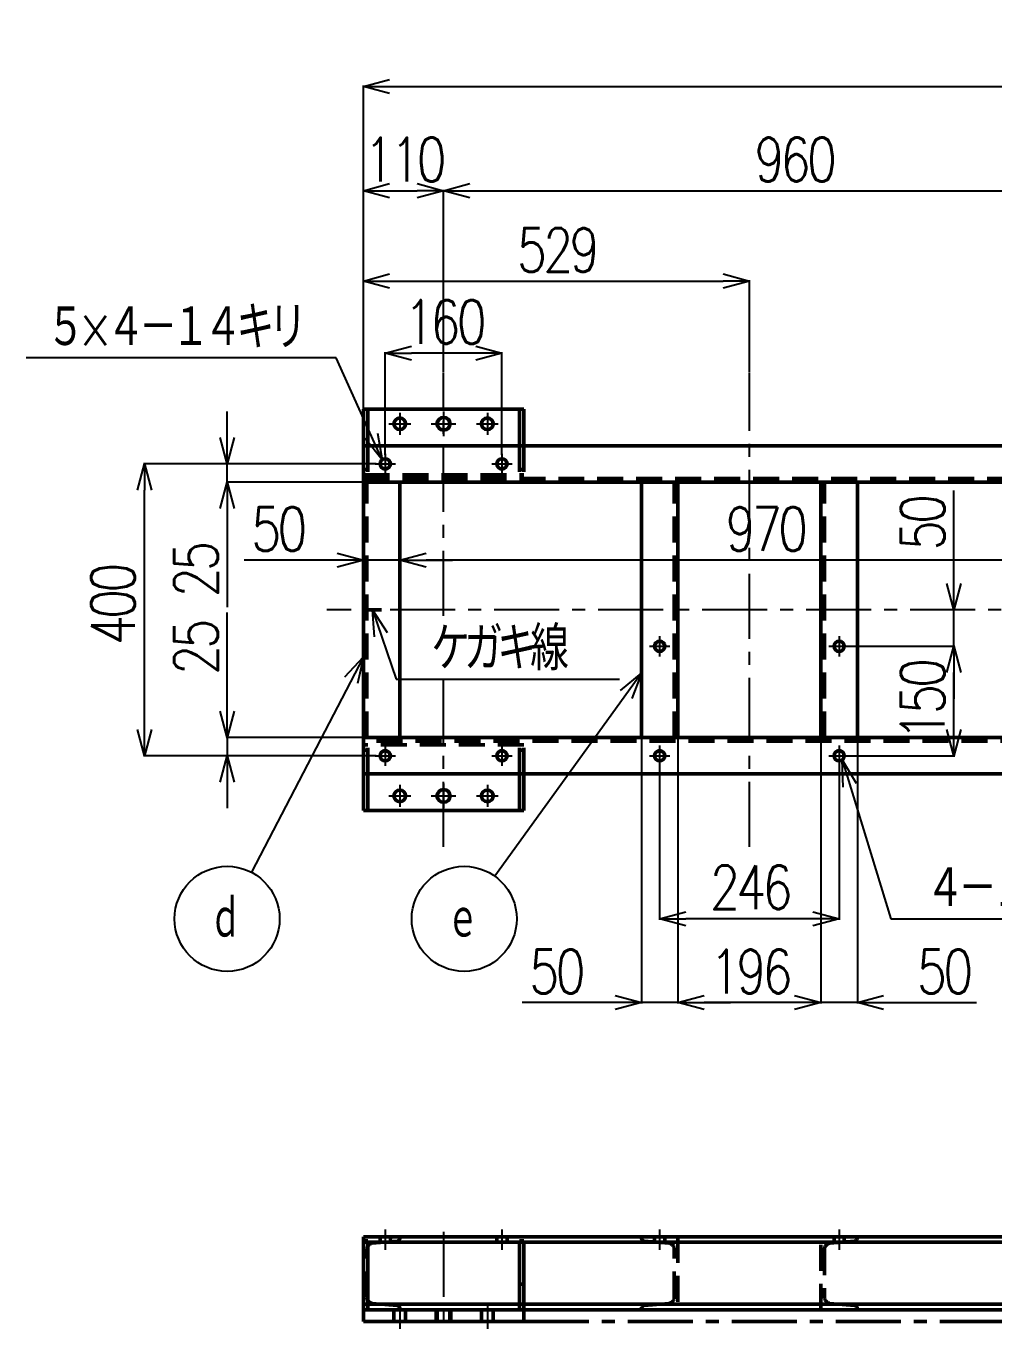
# Model space of a CAD drawing. Header units: millimetres. Extents: x -573 to 4524, y -3146 to 1775.
# Drawn here: x -462 to 864, y -17 to 1775 of the extents above; entities that cross this region are included whole.
import ezdxf

# ---------------------------------------------------------------- set-up
doc = ezdxf.new("R2010")
doc.units = ezdxf.units.MM
doc.header["$LTSCALE"] = 2.806299
doc.linetypes.add('CENTER', pattern=[50.8, 31.75, -6.35, 6.35, -6.35])
doc.linetypes.add('DASHED', pattern=[19.05, 12.7, -6.35])
doc.layers.add('NoLayerName_001', color=7, linetype='Continuous')
doc.styles.get("Standard").update_dxf_attribs({"font": 'txt', "bigfont": 'extfont2'})
doc.dimstyles.get("Standard").update_dxf_attribs({"dimtxt": 2.5, "dimasz": 2.5, "dimexe": 1.25, "dimexo": 0.625, "dimtad": 1, "dimdec": 3, "dimzin": 0, "dimdsep": 46, "dimtxsty": 'Standard', "dimcen": 2.5, "dimadec": 0, "dimazin": 0, "dimtfac": 0.75, "dimtdec": 3, "dimtmove": 0, "dimatfit": 3, "dimfxl": 1, "dimarcsym": 0})

# ---------------------------------------------------------------- blocks, each defined once
blk = doc.blocks.new('JZB_0022')
at = {"layer": 'NoLayerName_001', "color": 7, "linetype": 'Continuous', "lineweight": 50}
for p, q in [((0, 0), (0, 94.5)), ((6, 94.5), (0, 94.5)), ((6, 0), (6, 94.5)), ((6, 35), (0, 35))]:
    blk.add_line(p, q, dxfattribs=at)
blk = doc.blocks.new('JZB_0023')
at = {"layer": 'NoLayerName_001', "color": 7, "linetype": 'Continuous', "lineweight": 50}
for p, q in [((0, 94.5), (0, 0)), ((6, 94.5), (0, 94.5)), ((6, 94.5), (6, 0)), ((6, 35), (0, 35))]:
    blk.add_line(p, q, dxfattribs=at)
blk = doc.blocks.new('JZB_0024')
at = {"layer": 'NoLayerName_001', "color": 7, "linetype": 'Continuous', "lineweight": 50}
for p, q in [((0, 0), (0, 16)), ((0, 0), (220, 0)), ((220, 0), (220, 16))]:
    blk.add_line(p, q, dxfattribs=at)
blk = doc.blocks.new('JZB_0026')
at = {"layer": 'NoLayerName_001', "color": 7, "linetype": 'Continuous', "lineweight": 50}
for p, q in [((0, 100), (0, 94.5)), ((4170, 100), (0, 100)), ((214, 92.5), (6, 92.5)), ((220, 92.5), (960, 92.5)), ((4170, 0), (0, 0)), ((214, 7.5), (6, 7.5)), ((220, 7.5), (960, 7.5))]:
    blk.add_line(p, q, dxfattribs=at)
at = {"layer": 'NoLayerName_001', "color": 3, "linetype": 'DASHED', "lineweight": 50}
for p, q in [((6, 92.5), (0, 92.5)), ((214, 92.5), (220, 92.5)), ((6, 7.5), (0, 7.5)), ((214, 7.5), (220, 7.5))]:
    blk.add_line(p, q, dxfattribs=at)
blk = doc.blocks.new('JZB_0027')
at = {"layer": 'NoLayerName_001', "color": 4, "linetype": 'CENTER', "lineweight": 25}
blk.add_line((10, 140), (10, 0), dxfattribs=at)
at = {"layer": 'NoLayerName_001', "color": 3, "linetype": 'DASHED', "lineweight": 50}
for p, q in [((0, 33), (0, 17)), ((1.35, 17), (1.35, 33)), ((18.65, 17), (18.65, 33)), ((20, 17), (20, 33))]:
    blk.add_line(p, q, dxfattribs=at)
blk = doc.blocks.new('JZB_0028')
at = {"layer": 'NoLayerName_001', "color": 4, "linetype": 'CENTER', "lineweight": 25}
blk.add_line((8, 36), (8, 0), dxfattribs=at)
at = {"layer": 'NoLayerName_001', "color": 3, "linetype": 'DASHED', "lineweight": 50}
for p, q in [((0, 26), (0, 10)), ((16, 10), (16, 26))]:
    blk.add_line(p, q, dxfattribs=at)
blk = doc.blocks.new('JZB_0029')
at = {"layer": 'NoLayerName_001', "color": 4, "linetype": 'CENTER', "lineweight": 25}
blk.add_line((7, 27.7), (7, 0), dxfattribs=at)
at = {"layer": 'NoLayerName_001', "color": 3, "linetype": 'DASHED', "lineweight": 50}
for p, q in [((0, 17.7), (0, 10.2)), ((14, 10.2), (14, 17.7))]:
    blk.add_line(p, q, dxfattribs=at)
blk = doc.blocks.new('JZB_0030')
at = {"layer": 'NoLayerName_001', "color": 4, "linetype": 'CENTER', "lineweight": 25}
blk.add_line((7, 27.7), (7, 0), dxfattribs=at)
at = {"layer": 'NoLayerName_001', "color": 3, "linetype": 'DASHED', "lineweight": 50}
for p, q in [((0, 17.7), (0, 10.2)), ((14, 10.2), (14, 17.7))]:
    blk.add_line(p, q, dxfattribs=at)
blk = doc.blocks.new('JZB_0039')
at = {"layer": 'NoLayerName_001', "color": 4, "linetype": 'CENTER', "lineweight": 25}
blk.add_line((7, 27.7), (7, 0), dxfattribs=at)
at = {"layer": 'NoLayerName_001', "color": 3, "linetype": 'DASHED', "lineweight": 50}
for p, q in [((0, 17.7), (0, 10.2)), ((14, 10.2), (14, 17.7))]:
    blk.add_line(p, q, dxfattribs=at)
blk = doc.blocks.new('JZB_0040')
at = {"layer": 'NoLayerName_001', "color": 4, "linetype": 'CENTER', "lineweight": 25}
blk.add_line((7, 27.7), (7, 0), dxfattribs=at)
at = {"layer": 'NoLayerName_001', "color": 3, "linetype": 'DASHED', "lineweight": 50}
for p, q in [((0, 17.7), (0, 10.2)), ((14, 10.2), (14, 17.7))]:
    blk.add_line(p, q, dxfattribs=at)
blk = doc.blocks.new('JZB_0041')
at = {"layer": 'NoLayerName_001', "color": 4, "linetype": 'CENTER', "lineweight": 25}
blk.add_line((8, 36), (8, 0), dxfattribs=at)
at = {"layer": 'NoLayerName_001', "color": 3, "linetype": 'DASHED', "lineweight": 50}
for p, q in [((0, 10), (0, 26)), ((16, 26), (16, 10))]:
    blk.add_line(p, q, dxfattribs=at)
blk = doc.blocks.new('JZB_0054')
at = {"layer": 'NoLayerName_001', "color": 3, "linetype": 'DASHED', "lineweight": 50}
for p, q in [((7.3, 91.2), (41.3, 94.1)), ((45, 98.1), (45, 100)), ((0, 16.8), (0, 83.2)), ((41.3, 5.9), (7.3, 8.8)), ((45, 0), (45, 1.9))]:
    blk.add_line(p, q, dxfattribs=at)
for centre, radius, start, end in [((8, 83.2), 8, 95, 180), ((41, 98.1), 4, 275, 0), ((8, 16.8), 8, 180, 265), ((41, 1.9), 4, 0, 85)]:
    blk.add_arc(centre, radius, start, end, dxfattribs=at)
blk = doc.blocks.new('JZB_0055')
at = {"layer": 'NoLayerName_001', "color": 3, "linetype": 'DASHED', "lineweight": 50}
for p, q in [((0, 98.1), (0, 100)), ((37.7, 91.2), (3.7, 94.1)), ((50, 100), (50, 0)), ((45, 16.8), (45, 83.2)), ((0, 0), (0, 1.9)), ((3.7, 5.9), (37.7, 8.8))]:
    blk.add_line(p, q, dxfattribs=at)
for centre, radius, start, end in [((4, 98.1), 4, 180, 265), ((37, 83.2), 8, 0, 85), ((4, 1.9), 4, 95, 180), ((37, 16.8), 8, 275, 0)]:
    blk.add_arc(centre, radius, start, end, dxfattribs=at)
blk = doc.blocks.new('JZB_0056')
at = {"layer": 'NoLayerName_001', "color": 3, "linetype": 'DASHED', "lineweight": 50}
for p, q in [((0, 0), (0, 100)), ((46.3, 94.1), (12.3, 91.2)), ((50, 100), (50, 98.1)), ((5, 83.2), (5, 16.8)), ((12.3, 8.8), (46.3, 5.9)), ((50, 1.9), (50, 0))]:
    blk.add_line(p, q, dxfattribs=at)
for centre, radius, start, end in [((13, 83.2), 8, 95, 180), ((46, 98.1), 4, 275, 0), ((13, 16.8), 8, 180, 265), ((46, 1.9), 4, 0, 85)]:
    blk.add_arc(centre, radius, start, end, dxfattribs=at)
blk = doc.blocks.new('_OPEN30')
at = {"color": 0, "linetype": 'ByBlock', "lineweight": -2}
for p, q in [((-1, 0.267949), (0, 0)), ((0, 0), (-1, -0.267949)), ((0, 0), (-1, 0))]:
    blk.add_line(p, q, dxfattribs=at)
blk = doc.blocks.new('*D186')
at = {"layer": 'Defpoints', "color": 0}
for p in [(406.2, 763.4), (652.2, 763.4), (406.2, 551.8)]:
    blk.add_point(p, dxfattribs=at)
at = {"layer": 'NoLayerName_001', "color": 0, "linetype": 'Continuous', "lineweight": 25}
for p, q in [((406.2, 762.8), (406.2, 550.6)), ((652.2, 762.8), (652.2, 550.6)), ((616.2, 551.8), (442.2, 551.8))]:
    blk.add_line(p, q, dxfattribs=at)
at = {"layer": 'NoLayerName_001', "color": 0, "lineweight": 25, "xscale": 36, "yscale": 36, "zscale": 36, "rotation": 180}
blk.add_blockref('_OPEN30', (406.2, 551.8), dxfattribs=at)
at = {"layer": 'NoLayerName_001', "color": 0, "lineweight": 25, "xscale": 36, "yscale": 36, "zscale": 36}
blk.add_blockref('_OPEN30', (652.2, 551.8), dxfattribs=at)
at = {"layer": 'NoLayerName_001', "color": 2, "lineweight": 50, "insert": (529.2, 595.1), "char_height": 60, "attachment_point": 5}
blk.add_mtext('\\W0.800000;\\T0.875000;246', dxfattribs=at)
blk = doc.blocks.new('*D187')
at = {"layer": 'Defpoints', "color": 0}
for p in [(627.2, 800.4), (677.2, 800.4), (627.2, 437)]:
    blk.add_point(p, dxfattribs=at)
at = {"layer": 'NoLayerName_001', "color": 0, "linetype": 'Continuous', "lineweight": 25}
for p, q in [((627.2, 799.8), (627.2, 435.8)), ((677.2, 799.8), (677.2, 435.8)), ((591.2, 437), (555.2, 437)), ((677.2, 437), (627.2, 437)), ((677.2, 437), (840.6, 437)), ((713.2, 437), (749.2, 437))]:
    blk.add_line(p, q, dxfattribs=at)
at = {"layer": 'NoLayerName_001', "color": 0, "lineweight": 25, "xscale": 36, "yscale": 36, "zscale": 36}
blk.add_blockref('_OPEN30', (627.2, 437), dxfattribs=at)
at = {"layer": 'NoLayerName_001', "color": 0, "lineweight": 25, "xscale": 36, "yscale": 36, "zscale": 36, "rotation": 180}
blk.add_blockref('_OPEN30', (677.2, 437), dxfattribs=at)
at = {"layer": 'NoLayerName_001', "color": 2, "lineweight": 50, "insert": (794.9, 479.7), "char_height": 60, "attachment_point": 5}
blk.add_mtext('\\W0.800000;\\T0.875000;50', dxfattribs=at)
blk = doc.blocks.new('*D188')
at = {"layer": 'Defpoints', "color": 0}
for p in [(381.2, 800.4), (431.2, 800.4), (381.2, 437)]:
    blk.add_point(p, dxfattribs=at)
at = {"layer": 'NoLayerName_001', "color": 0, "linetype": 'Continuous', "lineweight": 25}
for p, q in [((381.2, 799.8), (381.2, 435.8)), ((431.2, 799.8), (431.2, 435.8)), ((381.2, 437), (217.8, 437)), ((345.2, 437), (309.2, 437)), ((431.2, 437), (381.2, 437)), ((467.2, 437), (503.2, 437))]:
    blk.add_line(p, q, dxfattribs=at)
at = {"layer": 'NoLayerName_001', "color": 0, "lineweight": 25, "xscale": 36, "yscale": 36, "zscale": 36}
blk.add_blockref('_OPEN30', (381.2, 437), dxfattribs=at)
at = {"layer": 'NoLayerName_001', "color": 0, "lineweight": 25, "xscale": 36, "yscale": 36, "zscale": 36, "rotation": 180}
blk.add_blockref('_OPEN30', (431.2, 437), dxfattribs=at)
at = {"layer": 'NoLayerName_001', "color": 2, "lineweight": 50, "insert": (263.5, 479.7), "char_height": 60, "attachment_point": 5}
blk.add_mtext('\\W0.800000;\\T0.875000;50', dxfattribs=at)
blk = doc.blocks.new('*D189')
at = {"layer": 'Defpoints', "color": 0}
for p in [(431.2, 800.4), (627.2, 800.4), (431.2, 437)]:
    blk.add_point(p, dxfattribs=at)
at = {"layer": 'NoLayerName_001', "color": 0, "linetype": 'Continuous', "lineweight": 25}
for p, q in [((431.2, 799.8), (431.2, 435.8)), ((627.2, 799.8), (627.2, 435.8)), ((591.2, 437), (467.2, 437))]:
    blk.add_line(p, q, dxfattribs=at)
at = {"layer": 'NoLayerName_001', "color": 0, "lineweight": 25, "xscale": 36, "yscale": 36, "zscale": 36, "rotation": 180}
blk.add_blockref('_OPEN30', (431.2, 437), dxfattribs=at)
at = {"layer": 'NoLayerName_001', "color": 0, "lineweight": 25, "xscale": 36, "yscale": 36, "zscale": 36}
blk.add_blockref('_OPEN30', (627.2, 437), dxfattribs=at)
at = {"layer": 'NoLayerName_001', "color": 2, "lineweight": 50, "insert": (529.2, 479.7), "char_height": 60, "attachment_point": 5}
blk.add_mtext('\\W0.800000;\\T0.875000;196', dxfattribs=at)
blk = doc.blocks.new('*D190')
at = {"layer": 'Defpoints', "color": 0}
for p in [(-300, 1175.4), (18, 1175.4), (18, 775.4)]:
    blk.add_point(p, dxfattribs=at)
at = {"layer": 'NoLayerName_001', "color": 0, "linetype": 'Continuous', "lineweight": 25}
for p, q in [((17.4, 1175.4), (-301.2, 1175.4)), ((-300, 811.4), (-300, 1139.4)), ((17.4, 775.4), (-301.2, 775.4))]:
    blk.add_line(p, q, dxfattribs=at)
at = {"layer": 'NoLayerName_001', "color": 0, "lineweight": 25, "xscale": 36, "yscale": 36, "zscale": 36}
for p, rotation in [((-300, 1175.4), 90), ((-300, 775.4), 270)]:
    blk.add_blockref('_OPEN30', p, dxfattribs=dict(at, rotation=rotation))
at = {"layer": 'NoLayerName_001', "color": 2, "lineweight": 50, "insert": (-343.3, 981), "char_height": 60, "attachment_point": 5, "rotation": 90}
blk.add_mtext('\\W0.800000;\\T0.875000;400', dxfattribs=at)
blk = doc.blocks.new('*D191')
at = {"layer": 'Defpoints', "color": 0}
for p in [(-186.8, 1175.4), (18, 1175.4), (0, 1150.4)]:
    blk.add_point(p, dxfattribs=at)
at = {"layer": 'NoLayerName_001', "color": 0, "linetype": 'Continuous', "lineweight": 25}
for p, q in [((-186.8, 1211.4), (-186.8, 1247.4)), ((17.4, 1175.4), (-188, 1175.4)), ((-186.8, 1150.4), (-186.8, 1175.4)), ((-0.6, 1150.4), (-188, 1150.4)), ((-186.8, 1150.4), (-186.8, 979)), ((-186.8, 1114.4), (-186.8, 1078.4))]:
    blk.add_line(p, q, dxfattribs=at)
at = {"layer": 'NoLayerName_001', "color": 0, "lineweight": 25, "xscale": 36, "yscale": 36, "zscale": 36}
for p, rotation in [((-186.8, 1175.4), 270), ((-186.8, 1150.4), 90)]:
    blk.add_blockref('_OPEN30', p, dxfattribs=dict(at, rotation=rotation))
at = {"layer": 'NoLayerName_001', "color": 2, "lineweight": 50, "insert": (-229.4, 1028.7), "char_height": 60, "attachment_point": 5, "rotation": 90}
blk.add_mtext('\\W0.800000;\\T0.875000;25', dxfattribs=at)
blk = doc.blocks.new('*D192')
at = {"layer": 'Defpoints', "color": 0}
for p in [(0, 800.4), (-186.8, 775.4), (18, 775.4)]:
    blk.add_point(p, dxfattribs=at)
at = {"layer": 'NoLayerName_001', "color": 0, "linetype": 'Continuous', "lineweight": 25}
for p, q in [((-186.8, 800.4), (-186.8, 971.8)), ((-186.8, 836.4), (-186.8, 872.4)), ((-0.6, 800.4), (-188, 800.4)), ((-186.8, 800.4), (-186.8, 775.4)), ((17.4, 775.4), (-188, 775.4)), ((-186.8, 739.4), (-186.8, 703.4))]:
    blk.add_line(p, q, dxfattribs=at)
at = {"layer": 'NoLayerName_001', "color": 0, "lineweight": 25, "xscale": 36, "yscale": 36, "zscale": 36}
for p, rotation in [((-186.8, 800.4), 270), ((-186.8, 775.4), 90)]:
    blk.add_blockref('_OPEN30', p, dxfattribs=dict(at, rotation=rotation))
at = {"layer": 'NoLayerName_001', "color": 2, "lineweight": 50, "insert": (-229.4, 922.1), "char_height": 60, "attachment_point": 5, "rotation": 90}
blk.add_mtext('\\W0.800000;\\T0.875000;25', dxfattribs=at)
blk = doc.blocks.new('*D193')
at = {"layer": 'Defpoints', "color": 0}
for p in [(529.2, 1426.1), (529.2, 1300.4), (0, 1250.4)]:
    blk.add_point(p, dxfattribs=at)
at = {"layer": 'NoLayerName_001', "color": 0, "linetype": 'Continuous', "lineweight": 25}
for p, q in [((0, 1251), (0, 1427.3)), ((36, 1426.1), (493.2, 1426.1)), ((529.2, 1301), (529.2, 1427.3))]:
    blk.add_line(p, q, dxfattribs=at)
at = {"layer": 'NoLayerName_001', "color": 0, "lineweight": 25, "xscale": 36, "yscale": 36, "zscale": 36, "rotation": 180}
blk.add_blockref('_OPEN30', (0, 1426.1), dxfattribs=at)
at = {"layer": 'NoLayerName_001', "color": 0, "lineweight": 25, "xscale": 36, "yscale": 36, "zscale": 36}
blk.add_blockref('_OPEN30', (529.2, 1426.1), dxfattribs=at)
at = {"layer": 'NoLayerName_001', "color": 2, "lineweight": 50, "insert": (264.6, 1468.7), "char_height": 60, "attachment_point": 5}
blk.add_mtext('\\W0.800000;\\T0.875000;529', dxfattribs=at)
blk = doc.blocks.new('*D199')
at = {"layer": 'Defpoints', "color": 0}
for p in [(664.2, 925.4), (809.5, 925.4), (664.2, 775.4)]:
    blk.add_point(p, dxfattribs=at)
at = {"layer": 'NoLayerName_001', "color": 0, "linetype": 'Continuous', "lineweight": 25}
for p, q in [((664.8, 925.4), (810.7, 925.4)), ((809.5, 811.4), (809.5, 889.4)), ((664.8, 775.4), (810.7, 775.4))]:
    blk.add_line(p, q, dxfattribs=at)
at = {"layer": 'NoLayerName_001', "color": 0, "lineweight": 25, "xscale": 36, "yscale": 36, "zscale": 36}
for p, rotation in [((809.5, 925.4), 90), ((809.5, 775.4), 270)]:
    blk.add_blockref('_OPEN30', p, dxfattribs=dict(at, rotation=rotation))
at = {"layer": 'NoLayerName_001', "color": 2, "lineweight": 50, "insert": (766.8, 850.4), "char_height": 60, "attachment_point": 5, "rotation": 90}
blk.add_mtext('\\W0.800000;\\T0.875000;150', dxfattribs=at)
blk = doc.blocks.new('*D200')
at = {"layer": 'Defpoints', "color": 0}
for p in [(30, 1327.3), (30, 1187.4), (190, 1187.4)]:
    blk.add_point(p, dxfattribs=at)
at = {"layer": 'NoLayerName_001', "color": 0, "linetype": 'Continuous', "lineweight": 25}
for p, q in [((30, 1188), (30, 1328.5)), ((154, 1327.3), (66, 1327.3)), ((190, 1188), (190, 1328.5))]:
    blk.add_line(p, q, dxfattribs=at)
at = {"layer": 'NoLayerName_001', "color": 0, "lineweight": 25, "xscale": 36, "yscale": 36, "zscale": 36, "rotation": 180}
blk.add_blockref('_OPEN30', (30, 1327.3), dxfattribs=at)
at = {"layer": 'NoLayerName_001', "color": 0, "lineweight": 25, "xscale": 36, "yscale": 36, "zscale": 36}
blk.add_blockref('_OPEN30', (190, 1327.3), dxfattribs=at)
at = {"layer": 'NoLayerName_001', "color": 2, "lineweight": 50, "insert": (110, 1369.9), "char_height": 60, "attachment_point": 5}
blk.add_mtext('\\W0.800000;\\T0.875000;160', dxfattribs=at)
blk = doc.blocks.new('*D201')
at = {"layer": 'Defpoints', "color": 0}
for p in [(1070, 1549.9), (110, 1300.4), (1070, 1300.4)]:
    blk.add_point(p, dxfattribs=at)
at = {"layer": 'NoLayerName_001', "color": 0, "linetype": 'Continuous', "lineweight": 25}
for p, q in [((110, 1301), (110, 1551.2)), ((146, 1549.9), (1034, 1549.9)), ((1070, 1301), (1070, 1551.2))]:
    blk.add_line(p, q, dxfattribs=at)
at = {"layer": 'NoLayerName_001', "color": 0, "lineweight": 25, "xscale": 36, "yscale": 36, "zscale": 36, "rotation": 180}
blk.add_blockref('_OPEN30', (110, 1549.9), dxfattribs=at)
at = {"layer": 'NoLayerName_001', "color": 0, "lineweight": 25, "xscale": 36, "yscale": 36, "zscale": 36}
blk.add_blockref('_OPEN30', (1070, 1549.9), dxfattribs=at)
at = {"layer": 'NoLayerName_001', "color": 2, "lineweight": 50, "insert": (590, 1592.6), "char_height": 60, "attachment_point": 5}
blk.add_mtext('\\W0.800000;\\T0.875000;960', dxfattribs=at)
blk = doc.blocks.new('*D202')
at = {"layer": 'Defpoints', "color": 0}
for p in [(110, 1549.9), (110, 1300.4), (0, 1250.4)]:
    blk.add_point(p, dxfattribs=at)
at = {"layer": 'NoLayerName_001', "color": 0, "linetype": 'Continuous', "lineweight": 25}
for p, q in [((0, 1251), (0, 1551.2)), ((36, 1549.9), (74, 1549.9)), ((110, 1301), (110, 1551.2))]:
    blk.add_line(p, q, dxfattribs=at)
at = {"layer": 'NoLayerName_001', "color": 0, "lineweight": 25, "xscale": 36, "yscale": 36, "zscale": 36, "rotation": 180}
blk.add_blockref('_OPEN30', (0, 1549.9), dxfattribs=at)
at = {"layer": 'NoLayerName_001', "color": 0, "lineweight": 25, "xscale": 36, "yscale": 36, "zscale": 36}
blk.add_blockref('_OPEN30', (110, 1549.9), dxfattribs=at)
at = {"layer": 'NoLayerName_001', "color": 2, "lineweight": 50, "insert": (55, 1592.6), "char_height": 60, "attachment_point": 5}
blk.add_mtext('\\W0.800000;\\T0.875000;110', dxfattribs=at)
blk = doc.blocks.new('*D203')
at = {"layer": 'Defpoints', "color": 0}
for p in [(4170, 1692.8), (0, 1250.4), (4170, 1250.4)]:
    blk.add_point(p, dxfattribs=at)
at = {"layer": 'NoLayerName_001', "color": 0, "linetype": 'Continuous', "lineweight": 25}
for p, q in [((0, 1251), (0, 1694)), ((36, 1692.8), (4134, 1692.8)), ((4170, 1251), (4170, 1694))]:
    blk.add_line(p, q, dxfattribs=at)
at = {"layer": 'NoLayerName_001', "color": 0, "lineweight": 25, "xscale": 36, "yscale": 36, "zscale": 36, "rotation": 180}
blk.add_blockref('_OPEN30', (0, 1692.8), dxfattribs=at)
at = {"layer": 'NoLayerName_001', "color": 0, "lineweight": 25, "xscale": 36, "yscale": 36, "zscale": 36}
blk.add_blockref('_OPEN30', (4170, 1692.8), dxfattribs=at)
at = {"layer": 'NoLayerName_001', "color": 2, "lineweight": 50, "insert": (2085, 1736.1), "char_height": 60, "attachment_point": 5}
blk.add_mtext('\\W0.800000;\\T0.875000;4170', dxfattribs=at)
blk = doc.blocks.new('*D207')
at = {"layer": 'Defpoints', "color": 0}
for p in [(-89.8, 975.4), (809.5, 975.4), (664.2, 925.4)]:
    blk.add_point(p, dxfattribs=at)
at = {"layer": 'NoLayerName_001', "color": 0, "linetype": 'Continuous', "lineweight": 25}
for p, q in [((809.5, 975.4), (809.5, 1138.8)), ((809.5, 1011.4), (809.5, 1047.4)), ((809.5, 925.4), (809.5, 975.4)), ((809.5, 889.4), (809.5, 853.4))]:
    blk.add_line(p, q, dxfattribs=at)
at = {"layer": 'NoLayerName_001', "color": 0, "lineweight": 25, "xscale": 36, "yscale": 36, "zscale": 36}
for p, rotation in [((809.5, 975.4), 270), ((809.5, 925.4), 90)]:
    blk.add_blockref('_OPEN30', p, dxfattribs=dict(at, rotation=rotation))
at = {"layer": 'NoLayerName_001', "color": 2, "lineweight": 50, "insert": (766.8, 1093.1), "char_height": 60, "attachment_point": 5, "rotation": 90}
blk.add_mtext('\\W0.800000;\\T0.875000;50', dxfattribs=at)
blk = doc.blocks.new('*D208')
at = {"layer": 'Defpoints', "color": 0}
for p in [(50, 1150.4), (1020, 1150.4), (50, 1043.5)]:
    blk.add_point(p, dxfattribs=at)
at = {"layer": 'NoLayerName_001', "color": 0, "linetype": 'Continuous', "lineweight": 25}
blk.add_line((984, 1043.5), (86, 1043.5), dxfattribs=at)
at = {"layer": 'NoLayerName_001', "color": 0, "lineweight": 25, "xscale": 36, "yscale": 36, "zscale": 36, "rotation": 180}
blk.add_blockref('_OPEN30', (50, 1043.5), dxfattribs=at)
at = {"layer": 'NoLayerName_001', "color": 0, "lineweight": 25, "xscale": 36, "yscale": 36, "zscale": 36}
blk.add_blockref('_OPEN30', (1020, 1043.5), dxfattribs=at)
at = {"layer": 'NoLayerName_001', "color": 2, "lineweight": 50, "insert": (550.6, 1086.1), "char_height": 60, "attachment_point": 5}
blk.add_mtext('\\W0.800000;\\T0.875000;970', dxfattribs=at)
blk = doc.blocks.new('*D209')
at = {"layer": 'Defpoints', "color": 0}
for p in [(0, 1150.4), (50, 1150.4), (0, 1043.5)]:
    blk.add_point(p, dxfattribs=at)
at = {"layer": 'NoLayerName_001', "color": 0, "linetype": 'Continuous', "lineweight": 25}
for p, q in [((0, 1043.5), (-163.4, 1043.5)), ((-36, 1043.5), (-72, 1043.5)), ((50, 1043.5), (0, 1043.5)), ((86, 1043.5), (122, 1043.5))]:
    blk.add_line(p, q, dxfattribs=at)
at = {"layer": 'NoLayerName_001', "color": 0, "lineweight": 25, "xscale": 36, "yscale": 36, "zscale": 36}
blk.add_blockref('_OPEN30', (0, 1043.5), dxfattribs=at)
at = {"layer": 'NoLayerName_001', "color": 0, "lineweight": 25, "xscale": 36, "yscale": 36, "zscale": 36, "rotation": 180}
blk.add_blockref('_OPEN30', (50, 1043.5), dxfattribs=at)
at = {"layer": 'NoLayerName_001', "color": 2, "lineweight": 50, "insert": (-117.7, 1086.1), "char_height": 60, "attachment_point": 5}
blk.add_mtext('\\W0.800000;\\T0.875000;50', dxfattribs=at)
blk = doc.blocks.new('JZB_0082')
at = {"layer": 'NoLayerName_001', "color": 7, "linetype": 'Continuous', "lineweight": 50}
for p, q in [((0, 0), (0, 350)), ((50, 0), (50, 350))]:
    blk.add_line(p, q, dxfattribs=at)
at = {"layer": 'NoLayerName_001', "color": 3, "linetype": 'DASHED', "lineweight": 50}
blk.add_line((5, 0), (5, 350), dxfattribs=at)
blk = doc.blocks.new('JZB_0083')
at = {"layer": 'NoLayerName_001', "color": 7, "linetype": 'Continuous', "lineweight": 50}
for p, q in [((0, 0), (0, 350)), ((50, 0), (50, 350))]:
    blk.add_line(p, q, dxfattribs=at)
at = {"layer": 'NoLayerName_001', "color": 3, "linetype": 'DASHED', "lineweight": 50}
blk.add_line((45, 0), (45, 350), dxfattribs=at)
blk = doc.blocks.new('JZB_0084')
at = {"layer": 'NoLayerName_001', "color": 7, "linetype": 'Continuous', "lineweight": 50}
for p, q in [((0, 0), (0, 350)), ((50, 0), (50, 350)), ((0, 175), (25, 175))]:
    blk.add_line(p, q, dxfattribs=at)
at = {"layer": 'NoLayerName_001', "color": 3, "linetype": 'DASHED', "lineweight": 50}
blk.add_line((5, 0), (5, 350), dxfattribs=at)
blk = doc.blocks.new('JZB_0088')
at = {"layer": 'NoLayerName_001', "color": 3, "linetype": 'DASHED', "lineweight": 50}
for p, q in [((0, 50), (0, 95)), ((6, 50), (6, 95)), ((0, 82.5), (6, 82.5))]:
    blk.add_line(p, q, dxfattribs=at)
at = {"layer": 'NoLayerName_001', "color": 7, "linetype": 'Continuous', "lineweight": 50}
for p, q in [((0, 50), (0, 0)), ((6, 50), (6, 0)), ((6, 0), (0, 0))]:
    blk.add_line(p, q, dxfattribs=at)
blk = doc.blocks.new('JZB_0089')
at = {"layer": 'NoLayerName_001', "color": 3, "linetype": 'DASHED', "lineweight": 50}
for p, q in [((6, 50), (6, 95)), ((0, 82.5), (6, 82.5))]:
    blk.add_line(p, q, dxfattribs=at)
at = {"layer": 'NoLayerName_001', "color": 7, "linetype": 'Continuous', "lineweight": 50}
for p, q in [((0, 50), (0, 0)), ((6, 50), (6, 0)), ((6, 0), (0, 0))]:
    blk.add_line(p, q, dxfattribs=at)
blk = doc.blocks.new('JZB_0090')
at = {"layer": 'NoLayerName_001', "color": 7, "linetype": 'Continuous', "lineweight": 50}
for p, q in [((0, 45), (0, 95)), ((0, 95), (6, 95)), ((6, 45), (6, 95))]:
    blk.add_line(p, q, dxfattribs=at)
at = {"layer": 'NoLayerName_001', "color": 3, "linetype": 'DASHED', "lineweight": 50}
for p, q in [((6, 45), (6, 0)), ((6, 12.5), (0, 12.5))]:
    blk.add_line(p, q, dxfattribs=at)
blk = doc.blocks.new('JZB_0091')
at = {"layer": 'NoLayerName_001', "color": 7, "linetype": 'Continuous', "lineweight": 50}
for p, q in [((0, 95), (6, 95)), ((0, 45), (0, 95)), ((6, 45), (6, 95))]:
    blk.add_line(p, q, dxfattribs=at)
at = {"layer": 'NoLayerName_001', "color": 3, "linetype": 'DASHED', "lineweight": 50}
for p, q in [((0, 45), (0, 0)), ((6, 45), (6, 0)), ((6, 12.5), (0, 12.5))]:
    blk.add_line(p, q, dxfattribs=at)
blk = doc.blocks.new('JZB_0094')
at = {"layer": 'NoLayerName_001', "color": 7, "linetype": 'Continuous', "lineweight": 50}
blk.add_line((6, 90), (214, 90), dxfattribs=at)
at = {"layer": 'NoLayerName_001', "color": 3, "linetype": 'DASHED', "lineweight": 50}
blk.add_line((0, 0), (220, 0), dxfattribs=at)
blk = doc.blocks.new('JZB_0095')
at = {"layer": 'NoLayerName_001', "color": 3, "linetype": 'DASHED', "lineweight": 50}
blk.add_line((220, 90), (0, 90), dxfattribs=at)
at = {"layer": 'NoLayerName_001', "color": 7, "linetype": 'Continuous', "lineweight": 50}
blk.add_line((214, 0), (6, 0), dxfattribs=at)
blk = doc.blocks.new('JZB_0098')
at = {"layer": 'NoLayerName_001', "color": 7, "linetype": 'Continuous', "lineweight": 50}
for p, q in [((0, 50), (0, 0)), ((0, 50), (4170, 50)), ((4170, 0), (0, 0))]:
    blk.add_line(p, q, dxfattribs=at)
at = {"layer": 'NoLayerName_001', "color": 3, "linetype": 'DASHED', "lineweight": 50}
blk.add_line((0, 5), (4170, 5), dxfattribs=at)
blk = doc.blocks.new('JZB_0099')
at = {"layer": 'NoLayerName_001', "color": 7, "linetype": 'Continuous', "lineweight": 50}
for p, q in [((0, 0), (0, 50)), ((0, 50), (4170, 50)), ((4170, 0), (0, 0))]:
    blk.add_line(p, q, dxfattribs=at)
at = {"layer": 'NoLayerName_001', "color": 3, "linetype": 'DASHED', "lineweight": 50}
blk.add_line((4170, 45), (0, 45), dxfattribs=at)
blk = doc.blocks.new('JZB_0118')
at = {"layer": 'NoLayerName_001', "color": 4, "linetype": 'CENTER', "lineweight": 25}
for p, q in [((14, 28), (14, 0)), ((0, 14), (28, 14))]:
    blk.add_line(p, q, dxfattribs=at)
at = {"layer": 'NoLayerName_001', "color": 7, "linetype": 'Continuous', "lineweight": 50}
blk.add_circle((14, 14), 7, dxfattribs=at)
blk = doc.blocks.new('JZB_0119')
at = {"layer": 'NoLayerName_001', "color": 4, "linetype": 'CENTER', "lineweight": 25}
for p, q in [((14, 28), (14, 0)), ((0, 14), (28, 14))]:
    blk.add_line(p, q, dxfattribs=at)
at = {"layer": 'NoLayerName_001', "color": 7, "linetype": 'Continuous', "lineweight": 50}
blk.add_circle((14, 14), 7, dxfattribs=at)
blk = doc.blocks.new('JZB_0120')
at = {"layer": 'NoLayerName_001', "color": 4, "linetype": 'CENTER', "lineweight": 25}
for p, q in [((15, 30), (15, 0)), ((0, 15), (30, 15))]:
    blk.add_line(p, q, dxfattribs=at)
at = {"layer": 'NoLayerName_001', "color": 7, "linetype": 'Continuous', "lineweight": 50}
blk.add_circle((15, 15), 8, dxfattribs=at)
blk = doc.blocks.new('JZB_0121')
at = {"layer": 'NoLayerName_001', "color": 4, "linetype": 'CENTER', "lineweight": 25}
for p, q in [((17, 34), (17, 0)), ((0, 17), (34, 17))]:
    blk.add_line(p, q, dxfattribs=at)
at = {"layer": 'NoLayerName_001', "color": 3, "linetype": 'Continuous', "lineweight": 25}
blk.add_circle((17, 17), 10, dxfattribs=at)
at = {"layer": 'NoLayerName_001', "color": 7, "linetype": 'Continuous', "lineweight": 50}
blk.add_circle((17, 17), 8.65, dxfattribs=at)
blk = doc.blocks.new('JZB_0122')
at = {"layer": 'NoLayerName_001', "color": 4, "linetype": 'CENTER', "lineweight": 25}
for p, q in [((15, 30), (15, 0)), ((0, 15), (30, 15))]:
    blk.add_line(p, q, dxfattribs=at)
at = {"layer": 'NoLayerName_001', "color": 7, "linetype": 'Continuous', "lineweight": 50}
blk.add_circle((15, 15), 8, dxfattribs=at)
blk = doc.blocks.new('JZB_0123')
at = {"layer": 'NoLayerName_001', "color": 4, "linetype": 'CENTER', "lineweight": 25}
for p, q in [((15, 30), (15, 0)), ((0, 15), (30, 15))]:
    blk.add_line(p, q, dxfattribs=at)
at = {"layer": 'NoLayerName_001', "color": 7, "linetype": 'Continuous', "lineweight": 50}
blk.add_circle((15, 15), 8, dxfattribs=at)
blk = doc.blocks.new('JZB_0124')
at = {"layer": 'NoLayerName_001', "color": 4, "linetype": 'CENTER', "lineweight": 25}
for p, q in [((17, 34), (17, 0)), ((0, 17), (34, 17))]:
    blk.add_line(p, q, dxfattribs=at)
at = {"layer": 'NoLayerName_001', "color": 3, "linetype": 'Continuous', "lineweight": 25}
blk.add_circle((17, 17), 10, dxfattribs=at)
at = {"layer": 'NoLayerName_001', "color": 7, "linetype": 'Continuous', "lineweight": 50}
blk.add_circle((17, 17), 8.65, dxfattribs=at)
blk = doc.blocks.new('JZB_0125')
at = {"layer": 'NoLayerName_001', "color": 4, "linetype": 'CENTER', "lineweight": 25}
for p, q in [((15, 30), (15, 0)), ((0, 15), (30, 15))]:
    blk.add_line(p, q, dxfattribs=at)
at = {"layer": 'NoLayerName_001', "color": 7, "linetype": 'Continuous', "lineweight": 50}
blk.add_circle((15, 15), 8, dxfattribs=at)
blk = doc.blocks.new('JZB_0132')
at = {"layer": 'NoLayerName_001', "color": 4, "linetype": 'CENTER', "lineweight": 25}
for p, q in [((14, 28), (14, 0)), ((0, 14), (28, 14))]:
    blk.add_line(p, q, dxfattribs=at)
at = {"layer": 'NoLayerName_001', "color": 7, "linetype": 'Continuous', "lineweight": 50}
blk.add_circle((14, 14), 7, dxfattribs=at)
blk = doc.blocks.new('JZB_0141')
at = {"layer": 'NoLayerName_001', "color": 4, "linetype": 'CENTER', "lineweight": 25}
for p, q in [((14, 28), (14, 0)), ((0, 14), (28, 14))]:
    blk.add_line(p, q, dxfattribs=at)
at = {"layer": 'NoLayerName_001', "color": 7, "linetype": 'Continuous', "lineweight": 50}
blk.add_circle((14, 14), 7, dxfattribs=at)
blk = doc.blocks.new('JZB_0144')
at = {"layer": 'NoLayerName_001', "color": 4, "linetype": 'CENTER', "lineweight": 25}
for p, q in [((14, 28), (14, 0)), ((0, 14), (28, 14))]:
    blk.add_line(p, q, dxfattribs=at)
at = {"layer": 'NoLayerName_001', "color": 7, "linetype": 'Continuous', "lineweight": 50}
blk.add_circle((14, 14), 7, dxfattribs=at)
blk = doc.blocks.new('JZB_0145')
at = {"layer": 'NoLayerName_001', "color": 4, "linetype": 'CENTER', "lineweight": 25}
for p, q in [((14, 28), (14, 0)), ((0, 14), (28, 14))]:
    blk.add_line(p, q, dxfattribs=at)
at = {"layer": 'NoLayerName_001', "color": 7, "linetype": 'Continuous', "lineweight": 50}
blk.add_circle((14, 14), 7, dxfattribs=at)
blk = doc.blocks.new('JZB_0152')
at = {"layer": 'NoLayerName_001', "color": 4, "linetype": 'CENTER', "lineweight": 25}
for p, q in [((14, 28), (14, 0)), ((0, 14), (28, 14))]:
    blk.add_line(p, q, dxfattribs=at)
at = {"layer": 'NoLayerName_001', "color": 7, "linetype": 'Continuous', "lineweight": 50}
blk.add_circle((14, 14), 7, dxfattribs=at)
blk = doc.blocks.new('JZB_0153')
at = {"layer": 'NoLayerName_001', "color": 4, "linetype": 'CENTER', "lineweight": 25}
for p, q in [((14, 28), (14, 0)), ((0, 14), (28, 14))]:
    blk.add_line(p, q, dxfattribs=at)
at = {"layer": 'NoLayerName_001', "color": 7, "linetype": 'Continuous', "lineweight": 50}
blk.add_circle((14, 14), 7, dxfattribs=at)
blk = doc.blocks.new('DIM_0009')
at = {"layer": 'NoLayerName_001', "color": 3, "linetype": 'Continuous', "lineweight": 25}
for points in [[(315, 408.7), (114.1, 130.4)], [(286.1, 385.2), (315, 408.7), (301.7, 373.9)]]:
    blk.add_lwpolyline(points, dxfattribs=at)
blk.add_circle((72, 72), 72, dxfattribs=at)
at = {"layer": 'NoLayerName_001', "color": 2, "linetype": 'Continuous', "lineweight": 50, "width": 0.666667}
blk.add_text('ｅ', height=60, dxfattribs=at).set_placement((48, 42))
blk = doc.blocks.new('DIM_0010')
at = {"layer": 'NoLayerName_001', "color": 3, "linetype": 'Continuous', "lineweight": 25}
for points in [[(258.8, 431), (105.2, 135.9)], [(233.6, 403.5), (258.8, 431), (250.7, 394.6)]]:
    blk.add_lwpolyline(points, dxfattribs=at)
blk.add_circle((72, 72), 72, dxfattribs=at)
at = {"layer": 'NoLayerName_001', "color": 2, "linetype": 'Continuous', "lineweight": 50, "width": 0.666667}
blk.add_text('ｄ', height=60, dxfattribs=at).set_placement((48, 42))

msp = doc.modelspace()

# ---------------------------------------------------------------- linework, layer by layer
at = {"layer": 'NoLayerName_001', "color": 4, "linetype": 'CENTER', "lineweight": 25}
for p, q in [((110, 967.1822), (110, 1300.3831)), ((529.2, 650.3831), (529.2, 1300.3831)), ((4260, 975.3831), (-50, 975.3831)), ((110, 650.3831), (110, 881.04))]:
    msp.add_line(p, q, dxfattribs=at)
at = {"layer": 'NoLayerName_001', "color": 4, "linetype": 'CENTER', "lineweight": 50}
msp.add_line((220, 0), (960, 0), dxfattribs=at)

# ---------------------------------------------------------------- block references
at = {"layer": 'NoLayerName_001'}
for name, p in [('JZB_0090', (0, 1155.3831)), ('JZB_0094', (0, 1160.3831)), ('JZB_0122', (35, 1215.3831)), ('JZB_0121', (93, 1213.3831)), ('JZB_0120', (155, 1215.3831)), ('JZB_0091', (214, 1155.3831)), ('JZB_0098', (0, 1150.3831)), ('JZB_0132', (16, 1161.3831)), ('JZB_0141', (176, 1161.3831)), ('JZB_0084', (0, 800.3831)), ('JZB_0083', (381.2, 800.3831)), ('JZB_0082', (627.2, 800.3831)), ('JZB_0119', (392.2, 911.3831)), ('JZB_0118', (638.2, 911.3831)), ('JZB_0099', (0, 750.3831)), ('JZB_0089', (0, 700.3831)), ('JZB_0095', (0, 700.3831)), ('JZB_0152', (16, 761.3831)), ('JZB_0153', (176, 761.3831)), ('JZB_0088', (214, 700.3831)), ('JZB_0144', (392.2, 761.3831)), ('JZB_0145', (638.2, 761.3831)), ('JZB_0123', (35, 705.3831)), ('JZB_0124', (93, 703.3831)), ('JZB_0125', (155, 705.3831)), ('JZB_0039', (23, 98.2813)), ('JZB_0040', (183, 98.2813)), ('JZB_0030', (399.2, 98.2813)), ('JZB_0029', (645.2, 98.2813)), ('JZB_0026', (0, 16)), ('JZB_0023', (0, 16)), ('JZB_0054', (5, 16)), ('JZB_0027', (100, -17)), ('JZB_0022', (214, 16)), ('JZB_0055', (381.2, 16)), ('JZB_0056', (627.2, 16)), ('JZB_0041', (42, -10)), ('JZB_0028', (162, -10)), ('JZB_0024', (0, 0))]:
    msp.add_blockref(name, p, dxfattribs=at)
at = {"layer": 'NoLayerName_001', "color": 3, "linetype": 'Continuous', "lineweight": 25}
for name, p in [('DIM_0010', (-258.7532, 479.8493)), ('DIM_0009', (66.242, 479.8493))]:
    msp.add_blockref(name, p, dxfattribs=at)

# ---------------------------------------------------------------- texts
at = {"layer": 'NoLayerName_001', "color": 2, "linetype": 'Continuous', "lineweight": 50, "char_height": 60, "line_spacing_factor": 0.72}
for s, insert, width, attachment_point in [('\\A1;\\W0.791667;\\T0.750000;５×４－１４キリ', (-85.27, 1332.6409), 484.5, 9), ('\\A1;\\W0.805556;\\T0.750000;ケガキ線', (92.9588, 892.4493), 246.5, 7), ('\\A1;\\W0.796296;\\T0.750000;４－１４キリ', (771.2344, 563.8493), 365.5, 7)]:
    msp.add_mtext(s, dxfattribs=dict(at, insert=insert, width=width, attachment_point=attachment_point))

# ---------------------------------------------------------------- dimensions: what is measured, and where the dimension line sits
at = {"layer": 'NoLayerName_001', "color": 3, "linetype": 'Continuous', "lineweight": 50}
for base, p1, p2, override, picture, middle in [((4170, 1692.7727), (0, 1250.3831), (4170, 1250.3831), {"dimtxt": 60, "dimasz": 36, "dimgap": 12, "dimzin": 8, "dimblk": 'OPEN30', "dimclrd": 0, "dimclre": 0, "dimclrt": 2, "dimtp": 0, "dimtm": 0, "dimlwd": 25, "dimlwe": 25}, '*D203', (2085, 1692.7727)), ((110, 1549.9405), (0, 1250.3831), (110, 1300.3831), {"dimtxt": 60, "dimasz": 36, "dimgap": 12, "dimzin": 8, "dimblk": 'OPEN30', "dimclrd": 0, "dimclre": 0, "dimclrt": 2, "dimtp": 0, "dimtm": 0, "dimlwd": 25, "dimlwe": 25}, '*D202', (55, 1549.9405)), ((1070, 1549.9405), (110, 1300.3831), (1070, 1300.3831), {"dimtxt": 60, "dimasz": 36, "dimgap": 12, "dimzin": 8, "dimblk": 'OPEN30', "dimclrd": 0, "dimclre": 0, "dimclrt": 2, "dimtp": 0, "dimtm": 0, "dimlwd": 25, "dimlwe": 25}, '*D201', (590, 1549.9405)), ((529.2, 1426.0543), (0, 1250.3831), (529.2, 1300.3831), {"dimtxt": 60, "dimasz": 36, "dimgap": 12, "dimdec": 0, "dimzin": 8, "dimblk": 'OPEN30', "dimclrd": 0, "dimclre": 0, "dimclrt": 2, "dimtp": 0, "dimtm": 0, "dimlwd": 25, "dimlwe": 25}, '*D193', (264.6, 1426.0543))]:
    dim = msp.add_linear_dim(base=base, p1=p1, p2=p2, text='\\W0.800000;\\T0.875000;<>', dimstyle='Standard', override=override, dxfattribs=at)
    dim.commit()
    dim.dimension.update_dxf_attribs({"geometry": picture, "text_midpoint": middle, "dimtype": 160})
for base, p1, p2, angle, override, picture, middle in [((30, 1327.2847), (190, 1187.3831), (30, 1187.3831), 180, {"dimtxt": 60, "dimasz": 36, "dimgap": 12, "dimzin": 8, "dimblk": 'OPEN30', "dimclrd": 0, "dimclre": 0, "dimclrt": 2, "dimtp": 0, "dimtm": 0, "dimlwd": 25, "dimlwe": 25}, '*D200', (110, 1327.2847)), ((-186.7532, 1175.3831), (0, 1150.3831), (18, 1175.3831), 90, {"dimtxt": 60, "dimasz": 36, "dimgap": 12, "dimzin": 8, "dimblk": 'OPEN30', "dimclrd": 0, "dimclre": 0, "dimclrt": 2, "dimtp": 0, "dimtm": 0, "dimlwd": 25, "dimlwe": 25}, '*D191', (-186.7532, 1028.6899)), ((-299.9933, 1175.3831), (18, 775.3831), (18, 1175.3831), 90, {"dimtxt": 60, "dimasz": 36, "dimgap": 12, "dimzin": 8, "dimblk": 'OPEN30', "dimclrd": 0, "dimclre": 0, "dimclrt": 2, "dimtp": 0, "dimtm": 0, "dimlwd": 25, "dimlwe": 25}, '*D190', (-299.9933, 981.0428)), ((0, 1043.4545), (50, 1150.3831), (0, 1150.3831), 180, {"dimtxt": 60, "dimasz": 36, "dimgap": 12, "dimzin": 8, "dimblk": 'OPEN30', "dimse1": 1, "dimse2": 1, "dimclrd": 0, "dimclre": 0, "dimclrt": 2, "dimtp": 0, "dimtm": 0, "dimlwd": 25, "dimlwe": 25}, '*D209', (-117.7091, 1043.4545)), ((50, 1043.4545), (1020, 1150.3831), (50, 1150.3831), 180, {"dimtxt": 60, "dimasz": 36, "dimgap": 12, "dimzin": 8, "dimblk": 'OPEN30', "dimse1": 1, "dimse2": 1, "dimclrd": 0, "dimclre": 0, "dimclrt": 2, "dimtp": 0, "dimtm": 0, "dimlwd": 25, "dimlwe": 25}, '*D208', (550.6394, 1043.4545)), ((809.4641, 975.3831), (664.2, 925.3831), (-89.8, 975.3831), 90, {"dimtxt": 60, "dimasz": 36, "dimgap": 12, "dimzin": 8, "dimblk": 'OPEN30', "dimse1": 1, "dimse2": 1, "dimclrd": 0, "dimclre": 0, "dimclrt": 2, "dimtp": 0, "dimtm": 0, "dimlwd": 25, "dimlwe": 25}, '*D207', (809.4641, 1093.0922)), ((-186.7532, 775.3831), (0, 800.3831), (18, 775.3831), 270, {"dimtxt": 60, "dimasz": 36, "dimgap": 12, "dimzin": 8, "dimblk": 'OPEN30', "dimclrd": 0, "dimclre": 0, "dimclrt": 2, "dimtp": 0, "dimtm": 0, "dimlwd": 25, "dimlwe": 25}, '*D192', (-186.7532, 922.0762)), ((809.4641, 925.3831), (664.2, 775.3831), (664.2, 925.3831), 90, {"dimtxt": 60, "dimasz": 36, "dimgap": 12, "dimzin": 8, "dimblk": 'OPEN30', "dimclrd": 0, "dimclre": 0, "dimclrt": 2, "dimtp": 0, "dimtm": 0, "dimlwd": 25, "dimlwe": 25}, '*D199', (809.4641, 850.3831)), ((381.2, 437.0301), (431.2, 800.3831), (381.2, 800.3831), 180, {"dimtxt": 60, "dimasz": 36, "dimgap": 12, "dimzin": 8, "dimblk": 'OPEN30', "dimclrd": 0, "dimclre": 0, "dimclrt": 2, "dimtp": 0, "dimtm": 0, "dimlwd": 25, "dimlwe": 25}, '*D188', (263.4909, 437.0301)), ((431.2, 437.0301), (627.2, 800.3831), (431.2, 800.3831), 180, {"dimtxt": 60, "dimasz": 36, "dimgap": 12, "dimzin": 8, "dimblk": 'OPEN30', "dimclrd": 0, "dimclre": 0, "dimclrt": 2, "dimtp": 0, "dimtm": 0, "dimlwd": 25, "dimlwe": 25}, '*D189', (529.2, 437.0301)), ((627.2, 437.0301), (677.2, 800.3831), (627.2, 800.3831), 180, {"dimtxt": 60, "dimasz": 36, "dimgap": 12, "dimzin": 8, "dimblk": 'OPEN30', "dimclrd": 0, "dimclre": 0, "dimclrt": 2, "dimtp": 0, "dimtm": 0, "dimlwd": 25, "dimlwe": 25}, '*D187', (794.9091, 437.0301)), ((406.2, 551.8493), (652.2, 763.3831), (406.2, 763.3831), 180, {"dimtxt": 60, "dimasz": 36, "dimgap": 12, "dimzin": 8, "dimblk": 'OPEN30', "dimclrd": 0, "dimclre": 0, "dimclrt": 2, "dimtp": 0, "dimtm": 0, "dimlwd": 25, "dimlwe": 25}, '*D186', (529.2, 551.8493))]:
    dim = msp.add_linear_dim(base=base, p1=p1, p2=p2, angle=angle, text='\\W0.800000;\\T0.875000;<>', dimstyle='Standard', override=override, dxfattribs=at)
    dim.commit()
    dim.dimension.update_dxf_attribs({"geometry": picture, "text_midpoint": middle, "dimtype": 160})

# ---------------------------------------------------------------- leaders
at = {"layer": 'NoLayerName_001', "color": 3, "linetype": 'Continuous', "lineweight": 25, "annotation_type": 0, "has_hookline": 1}
for points, hookline_direction, text_width in [([(25.944, 1181.0882), (-37.27, 1320.6409), (-73.27, 1320.6409)], 1, 376.9774), ([(12.3829, 975.3831), (44.9588, 880.4493), (80.9588, 880.4493)], 0, 258.3286), ([(656.1671, 769.6157), (723.2344, 551.8493), (759.2344, 551.8493)], 0, 305.2304)]:
    msp.add_leader(points, dimstyle='Standard', override={"dimtxt": 60, "dimasz": 36, "dimgap": 12, "dimldrblk": 'OPEN30'}, dxfattribs=dict(at, hookline_direction=hookline_direction, text_width=text_width))

doc.saveas('drawing.dxf')
